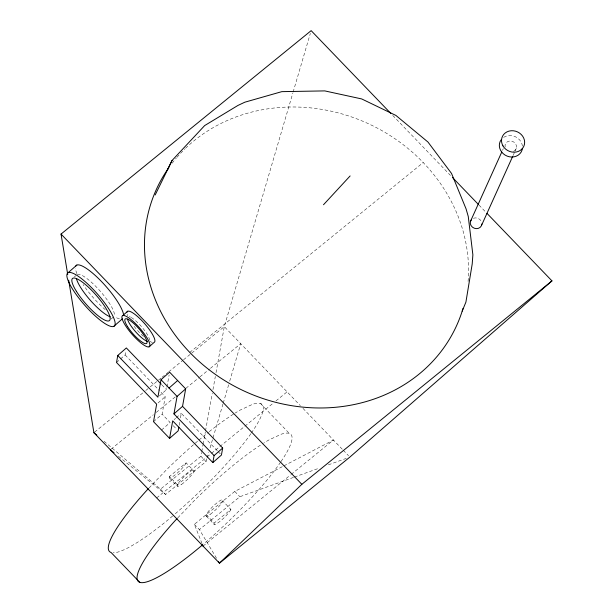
<?xml version="1.0" encoding="UTF-8"?>
<svg xmlns="http://www.w3.org/2000/svg" width="613" height="613" viewBox="0 0 613 613"><rect width="100%" height="100%" fill="white"/><g stroke="black" fill="none" stroke-linecap="round" stroke-linejoin="round"><path stroke-width="0.46" stroke-dasharray="3.06 2.3" d="M116.516 362.49L125.106 354.95L125.887 350.582M153.526 421.69L162.116 414.15L165.242 396.657L159.978 391.186M159.326 395.944L166.491 389.661L166.82 387.822M166.981 386.903L169.119 374.934M179.157 425.307L179.816 421.629M180.475 417.943L181.295 413.338L217.485 450.946M104.041 441.276L160.514 489.159L200.941 456.279L201.616 452.524M201.784 451.582L202.972 445.007M203.141 444.065L205.34 431.851M205.508 430.916L212.282 393.331M212.964 389.577L215.332 376.42M216.014 372.658L224.304 326.622L292.868 92.961M293.137 92.042L310.347 33.401M118.432 456.302L165.602 494.446L206.029 461.566L206.834 458.83M207.102 457.911L208.719 452.432M210.067 447.865L212.757 438.724M213.025 437.812L222.979 403.998M223.247 403.086L228.626 384.811M229.699 381.156L240.733 343.686L210.351 368.398M502.537 150.346L503.311 148.614M513.15 155.373L514.713 151.917M515.104 151.051L516.276 148.461M149.043 487.986L165.211 471.068A105.972 19.378 -43.9 0 1 198.267 440.632M177.785 517.855L193.953 500.936A105.972 19.378 -43.9 0 1 263.23 443.352M74.38 276.915L75.813 275.658M111.168 318.967L113.313 317.082A28.014 6.728 48.7 0 1 111.03 317.082M158.077 402.94L165.242 396.657M161.556 430.027L170.146 422.495L162.116 414.15M174.138 419.621L175.563 418.365M176.283 417.737L181.295 413.338M189.777 352.414L423.223 162.552M94.647 432.081L145.028 391.102M145.771 390.504L149.472 387.485M150.216 386.887L161.326 377.846M162.07 377.24L168 372.42M168.736 371.823L182.82 360.367M183.555 359.77L190.965 353.739M191.708 353.142L224.304 326.622L300.332 405.622M111.068 449.145L153.304 414.794M156.261 412.388L175.525 396.718M185.9 388.282L199.24 377.432M199.976 376.834L209.608 368.995M177.479 484.791L169.456 476.447L186.13 462.884L194.152 471.228M156.683 497.917L206.32 457.543M207.064 456.946L210.772 453.926M211.508 453.329L244.112 426.809M244.855 426.211L273.007 403.308M275.973 400.902L287.083 391.86M201.991 543.478L194.344 524.314L234.771 491.434L282.838 466.393M216.527 558.244L199.432 529.601L239.859 496.729L293.52 477.397M206.221 514.659L214.244 522.996L230.925 509.434L222.894 501.097M203.041 546.091L290.47 474.983M291.206 474.378L333.441 440.027L283.681 465.957M294.416 477.075L318.561 468.37M328.399 464.83L346.284 458.386M392.749 115.443L450.463 175.418M478.991 205.064L485.626 211.96M302.975 408.373L342.636 449.59M343.295 450.271L348.552 455.727M260.563 403.538L289.305 433.399M161.886 384.88L166.491 389.661M125.106 354.95L159.319 390.504M218.144 451.628L220.772 454.363M173.234 425.698L176.935 429.552M200.941 456.279L206.029 461.566M234.771 491.434L239.859 496.729M169.487 477.941L177.509 486.285M206.252 516.154L214.282 524.49M160.514 489.159L165.602 494.446M194.344 524.314L199.432 529.601M172.169 163.173A164.851 147.404 24.3 0 1 176.36 158.016M176.981 157.296A164.851 147.404 24.3 0 1 184.858 148.951M185.54 148.285A164.851 147.404 24.3 0 1 370.375 124.631A164.851 147.404 24.3 0 1 467.98 282.417M473.428 218.289A5.885 5.264 24.3 0 1 481.213 221.232M251.353 433.031A105.972 19.378 -43.9 0 0 252.679 404.274L240.242 410.043A105.972 19.378 -43.9 0 0 235.239 413.016M250.855 433.743A105.972 19.378 -43.9 0 1 173.364 515.38M172.651 515.993A105.972 19.378 -43.9 0 1 113.144 552.803M198.987 440.027A105.972 19.378 -43.9 0 1 208.451 432.257M209.225 431.644A105.972 19.378 -43.9 0 1 234.488 413.484M281.06 461.489A105.972 19.378 -43.9 0 0 281.421 434.142L268.984 439.912A105.972 19.378 -43.9 0 0 263.981 442.877M280.585 462.187A105.972 19.378 -43.9 0 1 203.547 544.022M230.925 509.434A11.777 2.153 -43.9 0 1 220.412 521.019A11.777 2.153 -43.9 0 1 214.244 522.996M186.13 462.884A11.777 2.153 -43.9 0 1 175.617 474.47A11.777 2.153 -43.9 0 1 169.456 476.447M119.435 318.875A35.324 8.482 48.7 0 1 115.198 317.044M105.26 309.711A35.324 8.482 48.7 0 1 83.092 284.562M76.924 273.643A35.324 8.482 48.7 0 1 75.453 268.471M503.633 137.366A11.777 10.528 24.3 0 1 515.541 136.814A11.777 10.528 24.3 0 1 522.452 146.438M513.395 151.35A5.885 5.264 24.3 0 0 514.644 150.66L515.625 149.672A5.885 5.264 24.3 0 0 511.817 141.189A5.885 5.264 24.3 0 0 505.112 147.051M77.246 274.402A28.014 6.728 48.7 0 1 99.329 290.171A28.014 6.728 48.7 0 1 114.37 315.626M129.274 316.653A16.252 3.9 48.7 0 1 130.515 317.128M131.22 317.496A16.252 3.9 48.7 0 1 143.488 329.028A16.252 3.9 48.7 0 1 149.48 340.56M152.415 342.445A20.49 4.919 48.7 0 1 149.963 341.387M143.404 336.422A20.49 4.919 48.7 0 1 132.921 324.79M127.558 315.71A20.49 4.919 48.7 0 1 127.113 314.354M181.563 484.408A11.777 2.153 -43.9 0 0 194.428 470.217A11.777 2.153 -43.9 0 0 181.456 479.404A11.777 2.153 -43.9 0 0 181.563 484.408M210.305 514.269A11.777 2.153 -43.9 0 0 223.17 500.078A11.777 2.153 -43.9 0 0 210.198 509.273A11.777 2.153 -43.9 0 0 210.305 514.269"/><path stroke-width="0.92" d="M161.227 384.19L126.355 347.954L117.757 355.494L116.516 362.49L156.644 404.197L153.526 421.69L169.579 438.372L178.176 430.832L178.827 427.154M169.579 438.372L172.705 420.878L212.841 462.585L214.09 455.589L173.954 413.882L182.544 406.342L185.662 388.857L169.609 372.175L161.02 379.708L157.893 397.201L117.757 355.494M173.954 413.882L177.073 396.396L185.662 388.857M182.544 406.342L222.68 448.049L221.431 455.053L212.841 462.585M462.187 311.151L465.911 302.109L472.209 263.965L472.876 254.824L468.255 216.435L466.041 208.803L451.536 173.456L427.966 142.04L395.898 115.428L361.678 98.931L324.752 90.9L281.804 91.651L244.832 102.195L237.944 105.436L204.673 125.565L172.054 160.491L167.74 169.257M470.546 221.178L501.756 152.07M481.557 225.339L512.759 156.231M155.158 194.988L172.054 160.491M323.503 204.75L350.123 175.939M148.423 488.638L146.568 490.584A105.972 19.378 -43.9 0 0 111.068 552.482L139.81 582.35M177.165 518.506L175.31 520.445A105.972 19.378 -43.9 0 0 138.346 581.499A105.972 19.378 -43.9 0 0 202.106 545.248M486.952 213.339L551.968 280.892L301.849 484.316L219.462 563.155L93.904 432.686L68.671 280.195M68.242 272.609L76.84 265.069M122.73 315.611L127.711 311.235M113.727 326.415A35.324 8.482 48.7 0 0 86.663 282.991A35.324 8.482 48.7 0 0 72.564 289.121A35.324 8.482 48.7 0 0 113.727 326.415L122.316 318.875M149.105 346.82A20.49 4.919 48.7 0 0 133.412 321.633A20.49 4.919 48.7 0 0 125.228 325.189A20.49 4.919 48.7 0 0 149.105 346.82L154.085 342.445A20.49 4.919 48.7 0 0 143.863 322.767A20.49 4.919 48.7 0 0 126.937 312.301M169.042 388.052L177.64 380.512M214.09 455.589L222.68 448.049M551.968 280.892L349.862 457.091L219.462 563.155L218.481 561.516M67.737 274.547L61.032 234.074L311.151 30.65L390.757 113.374M110.325 449.75L114.01 452.731M93.904 432.686L96.8 435.138M452.455 177.486L478.324 204.374M61.032 234.074L301.849 484.316M161.02 379.708L177.073 396.396M202.344 544.352L203.041 546.091M463.007 308.477A164.851 147.404 24.3 0 1 242.143 390.106A164.851 147.404 24.3 0 1 168.805 167.717M481.833 223.99A5.885 5.264 24.3 0 1 474.27 228.22A5.885 5.264 24.3 0 1 471.198 219.967M75.767 266.096A35.324 8.482 48.7 0 1 101.03 281.045A35.324 8.482 48.7 0 1 123.703 315.473M522.414 148.3A11.777 10.528 24.3 0 1 507.219 156.139A11.777 10.528 24.3 0 1 500.997 139.963M110.286 316.852A28.014 6.728 48.7 0 1 90.624 300.631A28.014 6.728 48.7 0 1 76.433 278.67M147.541 341.403A16.252 3.9 48.7 0 1 136.055 332.261A16.252 3.9 48.7 0 1 127.473 319.128M502.944 145.856A11.777 10.528 24.3 0 0 522.989 147.764A11.777 10.528 24.3 0 0 513.296 130.768A11.777 10.528 24.3 0 0 502.944 145.856M76.372 291.275A28.014 6.728 48.7 0 0 109.022 320.852A28.014 6.728 48.7 0 0 87.559 286.409A28.014 6.728 48.7 0 0 76.372 291.275M127.443 326.438A16.252 3.9 48.7 0 0 146.377 343.594A16.252 3.9 48.7 0 0 133.933 323.618A16.252 3.9 48.7 0 0 127.443 326.438"/></g></svg>
